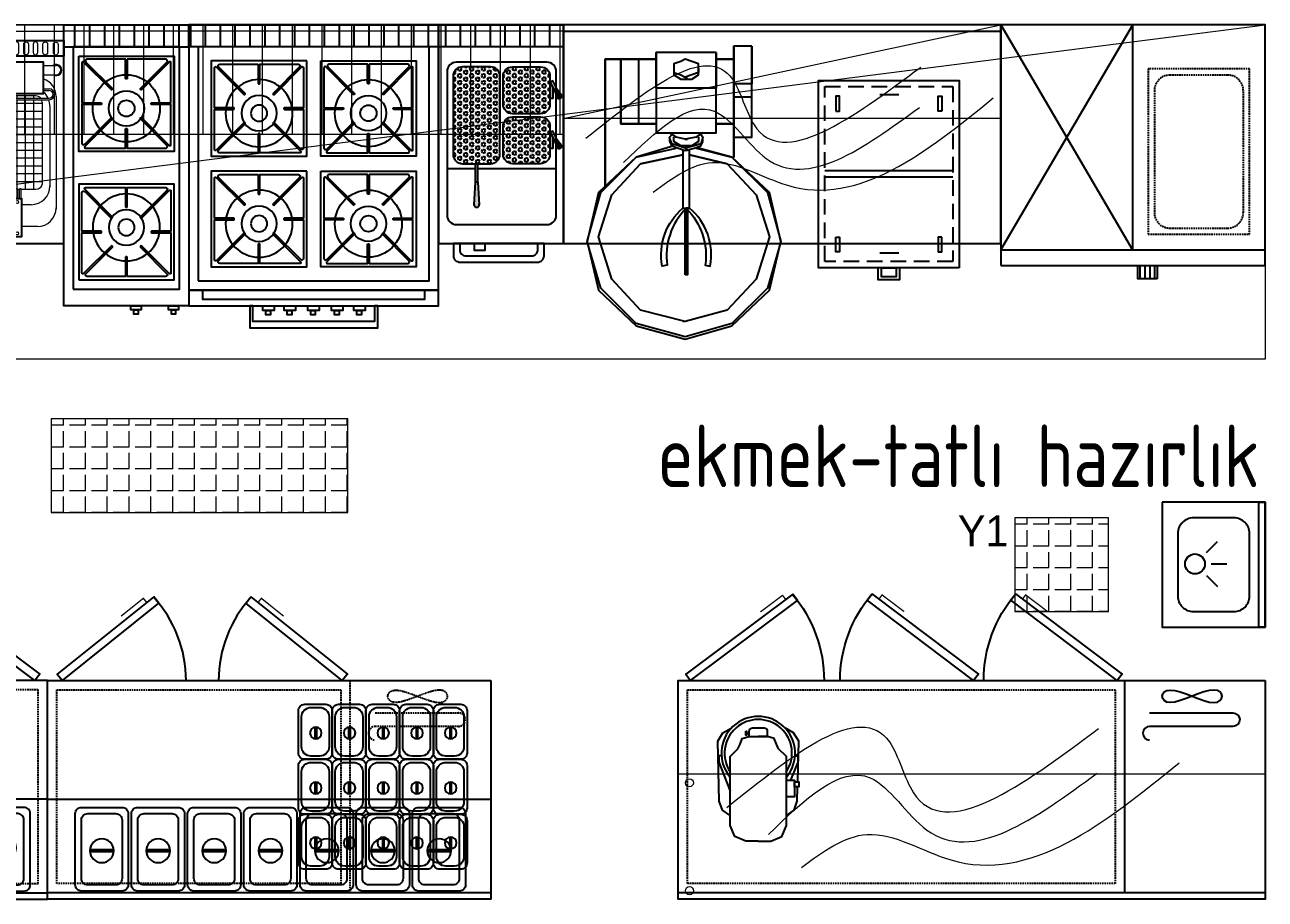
# Model space of a CAD drawing. Header units: millimetres. Extents: x 0 to 45949, y -31098 to 10954.
# Drawn here: x 36760.5 to 37157.7, y -8300 to -8020 of the extents above; entities that cross this region are included whole.
import ezdxf

# ---------------------------------------------------------------- set-up
doc = ezdxf.new("R2010")
doc.units = ezdxf.units.MM
doc.linetypes.add('DASHED', pattern=[0.75, 0.5, -0.25])
for name, color, linetype in [('002 Çizgi', 9, 'Continuous'), ('S2000-002 Çizgi', 7, 'Continuous'), ('S2000-003 Kapı', 3, 'Continuous')]:
    doc.layers.add(name, color=color, linetype=linetype)
doc.layers.add('iç ölçü', color=7, linetype='Continuous', lineweight=15)
doc.layers.add('mahal-yazi', color=14, linetype='Continuous', lineweight=9)
doc.styles.add('arial', font='isocpeur.ttf')
doc.styles.add('TAKSİM', font='GOTHIC.TTF', dxfattribs={"height": 20})

# ---------------------------------------------------------------- blocks, each defined once
blk = doc.blocks.new('A$C6CB922EE')
at = {"layer": 'S2000-002 Çizgi'}
for points in [[(15.6, 10.8), (2, 10.8, 0.414214), (0, 8.8), (0, 2, 0.414214), (2, 0), (15.6, 0, 0.414214), (17.6, 2), (17.6, 8.8, 0.414214)], [(13.6, 9.8), (4, 9.8, 0.414214), (1, 6.8), (1, 4, 0.414214), (4, 1), (13.6, 1, 0.414214), (16.6, 4), (16.6, 6.8, 0.414214)]]:
    blk.add_lwpolyline(points, format="xyb", close=True, dxfattribs=at)
blk.add_lwpolyline([(10.26, 5.74), (6.58, 5.74), (6.58, 5.38), (10.26, 5.38)], close=True, dxfattribs=at)
blk.add_circle((8.42, 5.55), 1.87, dxfattribs=at)
blk = doc.blocks.new('A$C6B106424')
at = {"layer": 'S2000-002 Çizgi'}
h = blk.add_hatch(dxfattribs=at)
h.set_pattern_fill('LINE', color=256, scale=0.5, angle=90, style=0)
h.set_pattern_definition([(90, (-1215.703, -3768.8105), (-1.5875, 1e-16), [])])
h.paths.add_polyline_path([(50.06, 4.26), (43.91, 4.26), (43.91, 0), (50.06, 0)])
for p, q in [((0, 9.26), (42.35, 81.36)), ((0, 81.36), (42.2, 9.26)), ((42.2, 81.36), (42.2, 9.26)), ((0, 9.26), (84.7, 9.26))]:
    blk.add_line(p, q, dxfattribs=at)
for points in [[(0, 4.26), (84.7, 4.26), (84.7, 81.36), (0, 81.36)], [(50.06, 0), (43.91, 0), (43.91, 4.26), (50.06, 4.26)]]:
    blk.add_lwpolyline(points, close=True, dxfattribs=at)
at = {"layer": 'S2000-002 Çizgi', "linetype": 'DASHED'}
blk.add_lwpolyline([(47.2, 67.26), (47.2, 14.26), (79.7, 14.26), (79.7, 67.26)], close=True, dxfattribs=at)
blk.add_lwpolyline([(49.2, 60.26), (49.2, 21.26, 0.414214), (54.2, 16.26), (72.7, 16.26, 0.414214), (77.7, 21.26), (77.7, 60.26, 0.414214), (72.7, 65.26), (54.2, 65.26, 0.414214)], format="xyb", close=True, dxfattribs=at)
blk = doc.blocks.new('A$C0E9B5C18')
at = {"layer": 'S2000-002 Çizgi'}
for points in [[(0, 3.91), (45, 3.91), (45, 63.91), (0, 63.91)], [(5.51, 54.08), (6.74, 54.08), (6.74, 58.83), (5.51, 58.83)], [(39.49, 54.08), (38.26, 54.08), (38.26, 58.83), (39.49, 58.83)], [(5.51, 13.74), (6.74, 13.74), (6.74, 8.99), (5.51, 8.99)], [(39.49, 13.74), (38.26, 13.74), (38.26, 8.99), (39.49, 8.99)], [(20.13, 3.91), (20.13, 1), (24.87, 1), (24.87, 3.91)]]:
    blk.add_lwpolyline(points, close=True, dxfattribs=at)
at = {"layer": 'S2000-002 Çizgi', "linetype": 'DASHED', "ltscale": 10}
blk.add_lwpolyline([(2, 5.91), (43, 5.91), (43, 61.91), (2, 61.91)], close=True, dxfattribs=at)
at = {"layer": 'S2000-002 Çizgi'}
for points in [[(19.25, 59.29), (25.38, 59.29)], [(2, 32.91), (43, 32.91)], [(19.25, 8.53), (25.38, 8.53)], [(19.13, 3.91), (19.13, 0), (25.87, 0), (25.87, 3.91)]]:
    blk.add_lwpolyline(points, dxfattribs=at)
at = {"layer": 'S2000-002 Çizgi', "ltscale": 15}
blk.add_lwpolyline([(2, 34.91), (43, 34.91)], dxfattribs=at)
blk = doc.blocks.new('A$C65ED232B')
at = {"layer": 'S2000-002 Çizgi', "linetype": 'ByBlock', "flags": 128}
for points in [[(77.32, 42.72), (72.88, 57.82), (58.67, 72.97), (39.13, 77.41), (19.59, 72.97), (5.33, 57.82), (0, 38.24), (5.33, 19.59), (19.59, 4.44), (39.13, 0), (20.47, 5.33), (6.22, 19.59), (0.89, 38.24), (6.22, 57.82), (20.47, 72.04), (39.13, 77.41), (58.67, 72.04), (72.88, 57.82), (76.44, 41.83)], [(7.11, 38.24), (11.55, 56.05), (24.03, 67.6), (40.9, 72.97), (57.78, 67.6), (70.22, 56.05)], [(86.25, 57.82), (86.25, 56.94)], [(112.01, 56.94), (104.02, 56.94), (94.24, 56.94), (86.25, 56.94)], [(112.01, 56.94), (104.02, 56.94), (94.24, 56.94), (86.25, 56.94)], [(112.01, 57.82), (112.01, 56.94)], [(82.65, 25.8), (83.54, 25.8), (87.14, 25.8), (91.58, 25.8), (96.02, 25.8), (100.46, 25.8), (100.46, 49.83), (114.68, 49.83), (100.46, 49.83), (96.02, 49.83), (91.58, 49.83), (87.14, 49.83), (83.54, 49.83), (82.65, 49.83)], [(100.46, 49.83), (96.02, 49.83), (91.58, 49.83), (87.14, 49.83), (83.54, 49.83), (82.65, 49.83), (82.65, 25.8), (83.54, 25.8), (87.14, 25.8), (91.58, 25.8), (96.02, 25.8), (100.46, 25.8)], [(114.68, 25.8), (114.68, 49.83)], [(76.44, 38.24), (77.32, 40.9), (78.21, 43.61), (80.88, 44.5), (79.1, 44.5), (77.32, 43.61), (76.44, 40.9), (75.55, 38.24)], [(77.32, 38.24), (77.32, 40.02), (79.1, 42.72), (80.88, 42.72)], [(82.65, 31.13), (80.88, 33.8), (79.99, 38.24), (80.88, 41.83), (82.65, 44.5)], [(81.77, 43.61), (80.88, 44.5)], [(108.46, 32.91), (110.23, 32.91), (111.12, 35.57), (112.01, 38.24), (111.12, 40.02), (110.23, 42.72), (108.46, 42.72), (106.68, 42.72), (105.79, 42.72), (104.02, 40.02), (104.02, 38.24), (104.02, 35.57), (105.79, 32.91), (106.68, 32.91)], [(108.46, 42.72), (106.68, 42.72), (105.79, 40.02), (104.9, 38.24)], [(70.22, 21.36), (57.78, 9.81), (40.9, 4.44), (24.03, 9.81), (11.55, 21.36), (7.11, 38.24), (7.11, 39.13)], [(25.8, 37.35), (32.91, 37.35), (42.68, 37.35), (52.45, 37.35), (42.68, 37.35), (32.91, 37.35), (25.8, 37.35), (25.8, 38.24)], [(75.55, 39.13), (53.34, 39.13), (52.45, 39.13), (52.45, 38.24), (52.45, 37.35), (52.45, 36.46), (53.34, 36.46), (75.55, 36.46)], [(75.55, 37.35), (75.55, 38.24), (76.44, 34.69), (77.32, 32.02), (79.1, 31.13), (80.88, 31.13), (78.21, 32.02), (77.32, 34.69), (76.44, 38.24), (76.44, 37.35)], [(80.88, 32.91), (79.1, 32.91), (77.32, 35.57), (77.32, 38.24), (77.32, 37.35)], [(79.99, 38.24), (79.99, 37.35)], [(106.68, 32.91), (105.79, 35.57), (104.9, 38.24), (104.9, 37.35)], [(76.44, 33.8), (72.88, 19.59), (58.67, 5.33), (39.13, 0), (58.67, 4.44), (72.88, 19.59), (76.44, 32.91)], [(80.88, 31.13), (81.77, 32.02)], [(80.88, 18.7), (81.77, 18.7), (85.36, 18.7), (90.69, 18.7), (96.91, 18.7), (102.24, 18.7), (108.46, 18.7), (113.79, 18.7), (116.45, 18.7), (117.34, 18.7), (116.45, 18.7), (113.79, 18.7), (108.46, 18.7), (102.24, 18.7)], [(96.91, 11.59), (96.91, 18.7), (90.69, 18.7), (85.36, 18.7), (81.77, 18.7), (80.88, 18.7), (80.88, 11.59), (81.77, 11.59), (85.36, 11.59), (90.69, 11.59), (96.91, 11.59), (102.24, 11.59), (108.46, 11.59), (113.79, 11.59), (116.45, 11.59)], [(116.45, 11.59), (113.79, 11.59), (108.46, 11.59), (102.24, 11.59), (102.24, 18.7), (96.91, 18.7)], [(117.34, 11.59), (117.34, 18.7)], [(80.88, 11.59), (81.77, 11.59), (85.36, 11.59), (90.69, 11.59), (96.91, 11.59), (102.24, 11.59)]]:
    blk.add_lwpolyline(points, dxfattribs=at)
for points in [[(61.34, 70.26), (112.01, 70.26)], [(112.01, 70.26), (112.01, 64.04)], [(86.25, 56.94), (86.25, 64.04), (112.01, 64.04), (112.01, 56.94), (112.01, 64.04), (86.25, 64.04)], [(73.77, 39.13), (70.22, 56.05)], [(86.25, 56.94), (86.25, 57.82)], [(86.25, 49.83), (86.25, 56.94)], [(112.01, 56.94), (112.01, 57.82)], [(112.01, 56.94), (112.01, 49.83)], [(25.8, 38.24), (32.91, 38.24), (42.68, 38.24), (52.45, 38.24), (42.68, 38.24), (32.91, 38.24)], [(70.22, 21.36), (73.77, 36.46)], [(108.46, 32.91), (106.68, 32.91)], [(86.25, 18.7), (86.25, 25.8)], [(114.68, 25.8), (100.46, 25.8)], [(112.01, 25.8), (112.01, 18.7)], [(80.88, 18.7), (72.88, 18.7)], [(117.34, 11.59), (116.45, 11.59)]]:
    blk.add_lwpolyline(points, close=True, dxfattribs=at)
for points in [[(52.45, 39.13), (52.45, 37.8, 0.235134), (29.6, 45.43), (29.26, 47.4, -0.269873)], [(52.45, 36.47), (52.45, 37.8, -0.235134), (29.6, 30.17), (29.26, 28.2, 0.269873)]]:
    blk.add_lwpolyline(points, format="xyb", close=True, dxfattribs=at)
blk = doc.blocks.new('A$C71D9588E')
at = {"layer": 'S2000-002 Çizgi', "linetype": 'Continuous', "lineweight": 0}
for p, q in [((6.5, 57), (2.5, 57)), ((23.5, 57), (27.5, 57)), ((36.5, 57), (32.5, 57)), ((53.5, 57), (57.5, 57)), ((6.5, 54), (2.5, 54)), ((23.5, 54), (27.5, 54)), ((36.5, 54), (32.5, 54)), ((53.5, 54), (57.5, 54)), ((4.75, 49.5), (6.5, 49.5)), ((4.75, 49), (6.5, 49)), ((23.5, 49.5), (25.25, 49.5)), ((23.5, 49), (25.25, 49)), ((34.75, 49.5), (36.5, 49.5)), ((34.75, 49), (36.5, 49)), ((53.5, 49.5), (55.25, 49.5)), ((53.5, 49), (55.25, 49)), ((2.5, 47), (2.5, 11)), ((4.5, 44), (4.5, 18)), ((4.75, 46.5), (25.25, 46.5)), ((4.75, 46), (25.25, 46)), ((7, 45.25), (7, 18.85)), ((23, 44.75), (7, 44.75)), ((21, 47.25), (9, 47.25)), ((9.5, 47.25), (9.5, 46.5)), ((9.5, 46), (9.5, 17.25)), ((12.2, 47.25), (12.2, 46.5)), ((12.2, 46), (12.2, 17.25)), ((14.9, 47.25), (14.9, 46.5)), ((14.9, 46), (14.9, 17.25)), ((17.6, 47.25), (17.6, 46.5)), ((17.6, 46), (17.6, 17.25)), ((20.3, 47.25), (20.3, 46.5)), ((20.3, 46), (20.3, 17.25)), ((23, 45.25), (23, 18.85)), ((25.5, 44), (25.5, 18)), ((27.5, 47), (27.5, 11)), ((32.5, 47), (32.5, 11)), ((34.5, 44), (34.5, 18)), ((34.75, 46.5), (55.25, 46.5)), ((34.75, 46), (55.25, 46)), ((37, 45.25), (37, 18.85)), ((53, 44.75), (37, 44.75)), ((51, 47.25), (39, 47.25)), ((39.5, 47.25), (39.5, 46.5)), ((39.5, 46), (39.5, 17.25)), ((42.2, 47.25), (42.2, 46.5)), ((42.2, 46), (42.2, 17.25)), ((44.9, 47.25), (44.9, 46.5)), ((44.9, 46), (44.9, 17.25)), ((47.6, 47.25), (47.6, 46.5)), ((47.6, 46), (47.6, 17.25)), ((50.3, 47.25), (50.3, 46.5)), ((50.3, 46), (50.3, 17.25)), ((53, 45.25), (53, 18.85)), ((55.5, 44), (55.5, 18)), ((57.5, 47), (57.5, 11)), ((23, 42.25), (7, 42.25)), ((23, 39.75), (7, 39.75)), ((53, 42.25), (37, 42.25)), ((53, 39.75), (37, 39.75)), ((23, 37.25), (7, 37.25)), ((53, 37.25), (37, 37.25)), ((23, 34.75), (7, 34.75)), ((23, 32.25), (7, 32.25)), ((53, 34.75), (37, 34.75)), ((53, 32.25), (37, 32.25)), ((23, 29.75), (7, 29.75)), ((53, 29.75), (37, 29.75)), ((23, 27.25), (7, 27.25)), ((23, 24.75), (7, 24.75)), ((53, 27.25), (37, 27.25)), ((53, 24.75), (37, 24.75)), ((23, 22.25), (7, 22.25)), ((53, 22.25), (37, 22.25)), ((23, 19.75), (7, 19.75)), ((13.75, 17.25), (9, 17.25)), ((13.75, 14.25), (13.75, 17.25)), ((14.25, 14.25), (14.25, 17.25)), ((14.75, 17.25), (14.25, 17.25)), ((14.75, 14.25), (14.75, 17.25)), ((15.25, 14.25), (15.25, 17.25)), ((15.75, 17.25), (15.25, 17.25)), ((15.75, 14.25), (15.75, 17.25)), ((16.25, 14.25), (16.25, 17.25)), ((21, 17.25), (16.25, 17.25)), ((53, 19.75), (37, 19.75)), ((43.75, 17.25), (39, 17.25)), ((43.75, 14.25), (43.75, 17.25)), ((44.25, 14.25), (44.25, 17.25)), ((44.75, 17.25), (44.25, 17.25)), ((44.75, 14.25), (44.75, 17.25)), ((45.25, 14.25), (45.25, 17.25)), ((45.75, 17.25), (45.25, 17.25)), ((45.75, 14.25), (45.75, 17.25)), ((46.25, 14.25), (46.25, 17.25)), ((51, 17.25), (46.25, 17.25)), ((13.5, 12.4), (10.5, 12.4)), ((19.5, 12.4), (16.5, 12.4)), ((43.5, 12.4), (40.5, 12.4)), ((49.5, 12.4), (46.5, 12.4)), ((13.5, 5.4), (8.5, 5.4)), ((21.5, 5.4), (16.5, 5.4)), ((43.5, 5.4), (38.5, 5.4)), ((51.5, 5.4), (46.5, 5.4))]:
    blk.add_line(p, q, dxfattribs=at)
at = {"layer": 'S2000-002 Çizgi'}
for points in [[(0, 65), (60, 65), (60, 60), (0, 60)], [(0, 0), (60, 0), (60, 60), (0, 60)], [(6.5, 48), (23.5, 48), (23.5, 58), (6.5, 58)], [(36.5, 48), (53.5, 48), (53.5, 58), (36.5, 58)], [(16.5, 2.25), (13.5, 2.25), (13.5, 14.25), (16.5, 14.25)], [(43.5, 2.25), (46.5, 2.25), (46.5, 14.25), (43.5, 14.25)]]:
    blk.add_lwpolyline(points, close=True, dxfattribs=at)
at = {"layer": 'S2000-002 Çizgi', "linetype": 'Continuous', "lineweight": 0}
for points in [[(2.62, 63.78, 0.999894), (1.12, 63.78), (1.12, 61.18, 1), (2.62, 61.18), (2.62, 63.78)], [(5.62, 63.78), (5.62, 61.18, -1), (4.12, 61.18), (4.12, 63.78, -0.999894), (5.62, 63.78)], [(8.55, 63.78, 0.999894), (7.05, 63.78), (7.05, 61.18, 1), (8.55, 61.18), (8.55, 63.78)], [(11.55, 63.78), (11.55, 61.18, -1), (10.05, 61.18), (10.05, 63.78, -0.999894), (11.55, 63.78)], [(14.3, 63.78, 0.999894), (12.8, 63.78), (12.8, 61.18, 1), (14.3, 61.18), (14.3, 63.78)], [(17.3, 63.78), (17.3, 61.18, -1), (15.8, 61.18), (15.8, 63.78, -0.999894), (17.3, 63.78)], [(20.12, 63.78, 0.999894), (18.62, 63.78), (18.62, 61.18, 1), (20.12, 61.18), (20.12, 63.78)], [(23.12, 63.78), (23.12, 61.18, -1), (21.62, 61.18), (21.62, 63.78, -0.999894), (23.12, 63.78)], [(25.87, 63.78, 0.999894), (24.37, 63.78), (24.37, 61.18, 1), (25.87, 61.18), (25.87, 63.78)], [(28.87, 63.78), (28.87, 61.18, -1), (27.37, 61.18), (27.37, 63.78, -0.999894), (28.87, 63.78)], [(31.75, 63.78, 0.999894), (30.25, 63.78), (30.25, 61.18, 1), (31.75, 61.18), (31.75, 63.78)], [(34.35, 63.78), (34.35, 61.18, -1), (32.85, 61.18), (32.85, 63.78, -0.999894), (34.35, 63.78)], [(37.14, 63.78), (37.14, 61.18, -1), (35.64, 61.18), (35.64, 63.78, -0.999894), (37.14, 63.78)], [(40.13, 63.78, 0.999894), (38.63, 63.78), (38.63, 61.18, 1), (40.13, 61.18), (40.13, 63.78)], [(42.54, 63.78), (42.54, 61.18, -1), (41.04, 61.18), (41.04, 63.78, -0.999894), (42.54, 63.78)], [(45.54, 63.78, 0.999894), (44.04, 63.78), (44.04, 61.18, 1), (45.54, 61.18), (45.54, 63.78)], [(48.64, 63.78), (48.64, 61.18, -1), (47.14, 61.18), (47.14, 63.78, -0.999894), (48.64, 63.78)], [(51.64, 63.78, 0.999894), (50.14, 63.78), (50.14, 61.18, 1), (51.64, 61.18), (51.64, 63.78)], [(54.75, 63.78), (54.75, 61.18, -1), (53.25, 61.18), (53.25, 63.78, -0.999894), (54.75, 63.78)], [(58.13, 63.68), (58.13, 61.08, -1), (56.63, 61.08), (56.63, 63.68, -0.999894), (58.13, 63.68)]]:
    blk.add_lwpolyline(points, format="xyb", dxfattribs=at)
for centre in [(15, 13.25), (45, 13.25), (15, 3.25), (45, 3.25)]:
    blk.add_circle(centre, 0.5, dxfattribs=at)
at = {"layer": 'S2000-002 Çizgi', "linetype": 'Continuous', "lineweight": 0, "extrusion": (0, 0, -1)}
for centre, radius, start, end in [((-2.5, 55.5), 1.8, 236.4427, 123.5573), ((-2.5, 55.5), 1.5, 270.0011, 90), ((-32.5, 55.5), 1.8, 236.4427, 123.5573), ((-32.5, 55.5), 1.5, 270.0011, 90), ((-8.5, 47), 6, 0, 70.5288), ((-38.5, 47), 6, 0, 70.5288), ((-4.75, 47.75), 1.75, 270, 90), ((-4.75, 47.75), 1.25, 270, 90), ((-34.75, 47.75), 1.75, 270, 90), ((-34.75, 47.75), 1.25, 270, 90), ((-9, 19.25), 2, 270, 0), ((-21, 19.25), 2, 180, 270), ((-39, 19.25), 2, 270, 0), ((-51, 19.25), 2, 180, 270)]:
    blk.add_arc(centre, radius, start, end, dxfattribs=at)
at = {"layer": 'S2000-002 Çizgi', "linetype": 'Continuous', "lineweight": 0}
for centre, radius, start, end in [((27.5, 55.5), 1.8, 236.4427, 123.5573), ((27.5, 55.5), 1.5, 270.0011, 90), ((57.5, 55.5), 1.8, 236.4427, 123.5573), ((57.5, 55.5), 1.5, 270.0011, 90), ((21.5, 47), 6, 0, 70.5288), ((51.5, 47), 6, 0, 70.5288), ((10.5, 44), 6, 131.8103, 155.3757), ((19.5, 44), 6, 24.6243, 48.1897), ((25.25, 47.75), 1.75, 270, 90), ((25.25, 47.75), 1.25, 270, 90), ((40.5, 44), 6, 131.8103, 155.3757), ((49.5, 44), 6, 24.6243, 48.1897), ((55.25, 47.75), 1.75, 270, 90), ((55.25, 47.75), 1.25, 270, 90), ((10.5, 44), 6, 160.5288, 180), ((9, 45.25), 2, 157.9757, 180), ((9, 45.25), 2, 90, 141.3178), ((21, 45.25), 2, 38.6822, 90), ((21, 45.25), 2, 0, 22.0243), ((19.5, 44), 6, 0, 19.4712), ((40.5, 44), 6, 160.5288, 180), ((39, 45.25), 2, 157.9757, 180), ((39, 45.25), 2, 90, 141.3178), ((51, 45.25), 2, 38.6822, 90), ((51, 45.25), 2, 0, 22.0243), ((49.5, 44), 6, 0, 19.4712), ((10.5, 18.4), 6, 180, 270), ((14, 17.25), 0.25, 0, 180), ((15, 17.25), 0.25, 0, 180), ((16, 17.25), 0.25, 0, 180), ((19.5, 18.4), 6, 270, 0), ((40.5, 18.4), 6, 180, 270), ((44, 17.25), 0.25, 0, 180), ((45, 17.25), 0.25, 0, 180), ((46, 17.25), 0.25, 0, 180), ((49.5, 18.4), 6, 270, 0), ((8.5, 11.4), 6, 180, 270), ((21.5, 11.4), 6, 270, 0), ((38.5, 11.4), 6, 180, 270), ((51.5, 11.4), 6, 270, 0)]:
    blk.add_arc(centre, radius, start, end, dxfattribs=at)
blk = doc.blocks.new('A$C5F4B2CA7')
at = {"layer": 'S2000-002 Çizgi'}
h = blk.add_hatch(dxfattribs=at)
h.set_pattern_fill('ANSI31', color=256, scale=1.5, angle=45, style=0)
h.set_pattern_definition([(90, (-3652.638, -4988.124), (-4.7625, 9e-16), [])])
h.paths.add_polyline_path([(40, 69), (40, 76), (0, 76), (0, 69)])
h = blk.add_hatch(dxfattribs=at)
h.set_pattern_fill('HEX', color=256, scale=0.2, style=0)
h.set_pattern_definition([(0, (-3709.3885, -4964.9235), (0, 1.099852), [0.635, -1.27]), (120, (-3709.3885, -4964.9235), (-0.95249977, -0.549926), [0.635, -1.27]), (60, (-3708.7535, -4964.9235), (-0.95249977, 0.549926), [0.635, -1.27])])
h.paths.add_polyline_path([(7.64, 62.53, 0.414214), (4.64, 59.53), (4.64, 34.53, 0.414214), (7.64, 31.53), (16.64, 31.53, 0.414214), (19.64, 34.53), (19.64, 59.53, 0.414214), (16.64, 62.53)])
h = blk.add_hatch(dxfattribs=at)
h.set_pattern_fill('HEX', color=256, scale=0.2, style=0)
h.set_pattern_definition([(180, (3749.6625, -4964.9235), (0, 1.099852), [0.635, -1.27]), (60, (3749.6625, -4964.9235), (0.95249977, -0.549926), [0.635, -1.27]), (120, (3749.0275, -4964.9235), (0.95249977, 0.549926), [0.635, -1.27])])
h.paths.add_polyline_path([(23.64, 62.53, 0.414214), (20.64, 59.53), (20.64, 50.53, 0.414214), (23.64, 47.53), (32.64, 47.53, 0.414214), (35.64, 50.53), (35.64, 59.53, 0.414214), (32.64, 62.53)])
for points in [[(37.81, 52.86, 1), (39.28, 53.64), (37.9, 55.46), (37.07, 55.03)], [(37.81, 36.83, 1), (39.28, 37.61), (37.9, 39.43), (37.07, 38.99)], [(11.3, 18.39, 1), (12.97, 18.39), (12.6, 25.65), (11.67, 25.65)]]:
    blk.add_hatch(color=256, dxfattribs=at).paths.add_polyline_path(points)
h = blk.add_hatch(dxfattribs=at)
h.set_pattern_fill('HEX', color=256, scale=0.2, style=0)
h.set_pattern_definition([(180, (3749.6625, -4980.9235), (0, 1.099852), [0.635, -1.27]), (60, (3749.6625, -4980.9235), (0.95249977, -0.549926), [0.635, -1.27]), (120, (3749.0275, -4980.9235), (0.95249977, 0.549926), [0.635, -1.27])])
h.paths.add_polyline_path([(23.64, 46.53, 0.414214), (20.64, 43.53), (20.64, 34.53, 0.414214), (23.64, 31.53), (32.64, 31.53, 0.414214), (35.64, 34.53), (35.64, 43.53, 0.414214), (32.64, 46.53)])
for p, q in [((37.9, 55.46), (37.07, 55.03)), ((37.07, 55.03), (37.81, 52.86)), ((37.9, 55.46), (39.28, 53.64)), ((37.9, 39.43), (37.07, 38.99)), ((37.07, 38.99), (37.81, 36.83)), ((37.9, 39.43), (39.28, 37.61)), ((2.68, 30.03), (11.67, 30.03)), ((12.6, 30.03), (37.68, 30.03)), ((11.67, 25.65), (11.3, 18.39)), ((12.6, 25.65), (11.67, 25.65)), ((12.6, 25.65), (12.97, 18.39))]:
    blk.add_line(p, q, dxfattribs=at)
for points in [[(0, 6), (40, 6), (40, 76), (0, 76)], [(0, 76), (40, 76), (40, 69), (0, 69)], [(11.5, 6), (14.78, 6), (14.78, 3.69), (11.5, 3.69)]]:
    blk.add_lwpolyline(points, close=True, dxfattribs=at)
for points in [[(37.68, 14.03), (37.68, 61.03, 0.414214), (34.68, 64.03), (5.68, 64.03, 0.414214), (2.68, 61.03), (2.68, 23.68)], [(2.68, 23.68), (2.68, 15.03, 0.414214), (5.68, 12.03), (34.68, 12.03, 0.414214), (37.68, 15.03), (37.68, 23.6)]]:
    blk.add_lwpolyline(points, format="xyb", dxfattribs=at)
for points in [[(7.64, 31.53), (16.64, 31.53, 0.414214), (19.64, 34.53), (19.64, 59.53, 0.414214), (16.64, 62.53), (7.64, 62.53, 0.414214), (4.64, 59.53), (4.64, 34.53, 0.414214)], [(32.64, 47.53), (23.64, 47.53, -0.414214), (20.64, 50.53), (20.64, 59.53, -0.414214), (23.64, 62.53), (32.64, 62.53, -0.414214), (35.64, 59.53), (35.64, 50.53, -0.414214)], [(32.64, 31.53), (23.64, 31.53, -0.414214), (20.64, 34.53), (20.64, 43.53, -0.414214), (23.64, 46.53), (32.64, 46.53, -0.414214), (35.64, 43.53), (35.64, 34.53, -0.414214)], [(6.75, 0), (31.75, 0, 0.414214), (33.75, 2), (33.75, 6), (4.75, 6), (4.75, 2, 0.414214)], [(8.75, 2), (29.75, 2, 0.414214), (31.75, 4), (31.75, 6), (6.75, 6), (6.75, 4, 0.414214)]]:
    blk.add_lwpolyline(points, format="xyb", close=True, dxfattribs=at)
for points in [[(37.9, 55.46), (36.55, 58.01), (35.72, 57.57), (37.07, 55.03)], [(35.72, 57.57), (35.72, 52.49), (36.66, 52.49), (36.66, 55.81)], [(35.72, 53.08), (35.72, 52.49)], [(37.9, 39.43), (36.55, 41.97), (35.72, 41.54), (37.07, 38.99)], [(35.72, 41.54), (35.72, 36.46), (36.66, 36.46), (36.66, 39.78)], [(35.72, 37.05), (35.72, 36.46)], [(12.6, 25.65), (12.6, 31.53), (11.67, 31.53), (11.67, 25.65)]]:
    blk.add_lwpolyline(points, dxfattribs=at)
for centre, start, end in [((38.54, 53.25), 189.3801, 46.506), ((38.54, 37.22), 189.3801, 46.506), ((12.14, 18.39), 161.437, 18.563)]:
    blk.add_arc(centre, 0.835, start, end, dxfattribs=at)
blk = doc.blocks.new('A$C604B7618')
at = {"layer": 'S2000-002 Çizgi'}
blk.add_lwpolyline([(0, 30.57), (30.57, 30.57), (30.57, 0), (0, 0), (0, 30.57)], dxfattribs=at)
blk.add_lwpolyline([(15.55, 29.52), (15.55, 23.44, -0.414214), (15.34, 23.23), (15.23, 23.23, -0.414214), (15.02, 23.44), (15.02, 29.52), (2.68, 29.52, 0.668179), (2.31, 28.63), (10.81, 20.13, -0.810443), (10.38, 19.82), (1.59, 28.61, 0.668179), (1.05, 28.39), (1.05, 15.55), (7.13, 15.55, -0.414214), (7.34, 15.34), (7.34, 15.23, -0.414214), (7.13, 15.02), (1.05, 15.02), (1.05, 2.68, 0.668179), (1.94, 2.31), (10.43, 10.81, -0.810443), (10.75, 10.38), (1.96, 1.59, 0.668179), (2.18, 1.05), (15.02, 1.05), (15.02, 7.13, -0.414214), (15.23, 7.34), (15.34, 7.34, -0.414214), (15.55, 7.13), (15.55, 1.05), (27.88, 1.05, 0.668179), (28.26, 1.94), (19.76, 10.43, -0.810443), (20.19, 10.75), (28.98, 1.96, 0.668179), (29.52, 2.18), (29.52, 15.02), (23.44, 15.02, -0.414214), (23.23, 15.23), (23.23, 15.34, -0.414214), (23.44, 15.55), (29.52, 15.55), (29.52, 28.39, 0.668179), (28.98, 28.61), (20.19, 19.82, -0.810443), (19.76, 20.13), (28.26, 28.63, 0.668179), (27.88, 29.52)], format="xyb", close=True, dxfattribs=at)
for radius in [10.75, 5.66, 2.6]:
    blk.add_circle((15.28, 13.8), radius, dxfattribs=at)
blk = doc.blocks.new('A$C50D03FC4')
at = {"layer": 'S2000-002 Çizgi'}
h = blk.add_hatch(dxfattribs=at)
h.set_pattern_fill('ANSI31', color=256, scale=1.5, angle=45, style=0)
h.set_pattern_definition([(90, (-2094.9845, -5393.4434), (-4.7625, 9e-16), [])])
h.paths.add_polyline_path([(40, 85.62), (40, 92.62), (0, 92.62), (0, 85.62)])
for points in [[(0, 92.62), (40, 92.62), (40, 2.62), (0, 2.62)], [(0, 85.62), (40, 85.62), (40, 2.62), (0, 2.62)], [(3, 7.98), (37, 7.98), (37, 85.62), (3, 85.62)], [(21.44, 2.62), (24.72, 2.62), (24.72, 1.31), (21.44, 1.31)], [(22.42, 1.31), (23.74, 1.31), (23.74, 0), (22.42, 0)], [(33.44, 2.62), (36.72, 2.62), (36.72, 1.31), (33.44, 1.31)], [(34.42, 1.31), (35.74, 1.31), (35.74, 0), (34.42, 0)]]:
    blk.add_lwpolyline(points, close=True, dxfattribs=at)
blk.add_blockref('A$C604B7618', (4.72, 52.06), dxfattribs=at)
at = {"layer": 'S2000-002 Çizgi', "xscale": -1, "rotation": 180}
blk.add_blockref('A$C604B7618', (4.72, 41.55), dxfattribs=at)
blk = doc.blocks.new('A$C30C77C58')
at = {"layer": 'S2000-002 Çizgi'}
h = blk.add_hatch(dxfattribs=at)
h.set_pattern_fill('ANSI31', color=256, scale=1.5, angle=45, style=0)
h.set_pattern_definition([(90, (-2348.432, -5726.0087), (-4.7625, 9e-16), [])])
h.paths.add_polyline_path([(0, 97), (0, 90), (80, 90), (80, 97)])
for points in [[(0, 12), (80, 12), (80, 97), (0, 97)], [(80, 90), (0, 90), (0, 97), (80, 97)], [(3, 15), (77, 15), (77, 90), (3, 90)], [(0, 7), (80, 7), (80, 12), (0, 12)], [(4.49, 12), (75.51, 12), (75.51, 9), (4.49, 9)], [(23.7, 7), (27.34, 7), (27.34, 5.54), (23.7, 5.54)], [(24.67, 5.54), (26.12, 5.54), (26.12, 4.08), (24.67, 4.08)], [(30.55, 7), (34.19, 7), (34.19, 5.54), (30.55, 5.54)], [(31.52, 5.54), (32.97, 5.54), (32.97, 4.08), (31.52, 4.08)], [(38.06, 7), (41.7, 7), (41.7, 5.54), (38.06, 5.54)], [(39.02, 5.54), (40.48, 5.54), (40.48, 4.08), (39.02, 4.08)], [(45.7, 7), (49.34, 7), (49.34, 5.54), (45.7, 5.54)], [(46.66, 5.54), (48.12, 5.54), (48.12, 4.08), (46.66, 4.08)], [(52.88, 7), (56.52, 7), (56.52, 5.54), (52.88, 5.54)], [(53.84, 5.54), (55.3, 5.54), (55.3, 4.08), (53.84, 4.08)]]:
    blk.add_lwpolyline(points, close=True, dxfattribs=at)
blk.add_lwpolyline([(19.49, 7), (19.49, 0), (60.51, 0), (60.51, 7), (59.51, 7), (59.51, 2), (20.49, 2), (20.49, 7), (19.49, 7)], dxfattribs=at)
at = {"layer": 'S2000-002 Çizgi', "xscale": -1}
for p in [(37.77, 54.9), (37.77, 19.51)]:
    blk.add_blockref('A$C604B7618', p, dxfattribs=at)
at = {"layer": 'S2000-002 Çizgi'}
for p in [(42.23, 54.9), (42.23, 19.51)]:
    blk.add_blockref('A$C604B7618', p, dxfattribs=at)
blk = doc.blocks.new('A$C353D2250')
at = {"layer": 'S2000-002 Çizgi'}
for p, q in [((19.74, 15.7), (19.74, 20.7)), ((16.08, 14.18), (12.54, 17.71)), ((23.41, 14.18), (26.95, 17.71))]:
    blk.add_line(p, q, dxfattribs=at)
for points in [[(0, 33), (40, 33), (40, 31), (0, 31)], [(0, 0), (40, 0), (40, 33), (0, 33)]]:
    blk.add_lwpolyline(points, close=True, dxfattribs=at)
blk.add_lwpolyline([(10, 5), (30, 5, 0.414214), (35, 10), (35, 23, 0.414214), (30, 28), (10, 28, 0.414214), (5, 23), (5, 10, 0.414214)], format="xyb", close=True, dxfattribs=at)
blk.add_circle((19.74, 10.51), 3.19, dxfattribs=at)
blk = doc.blocks.new('A$C7A0D0A5D')
at = {"layer": 'S2000-002 Çizgi'}
blk.add_line((0, 94.83), (142, 94.83), dxfattribs=at)
for points in [[(0, 26.83), (0, 96.83), (142, 96.83), (142, 26.83)], [(76.8, 0), (45.9, 24.77), (47.56, 26.83), (78.45, 2.06)], [(107.95, 0), (138.85, 24.77), (137.2, 26.83), (106.3, 2.06)]]:
    blk.add_lwpolyline(points, close=True, dxfattribs=at)
at = {"layer": 'S2000-002 Çizgi', "linetype": 'DASHED'}
blk.add_lwpolyline([(45, 94.83), (45, 26.83)], dxfattribs=at)
blk.add_lwpolyline([(48, 91.83), (139, 91.83), (139, 29.83), (48, 29.83)], close=True, dxfattribs=at)
for points in [[(10.33, 41.51), (37, 41.51, 1), (37, 45.86)], [(37, 37.17), (10.33, 37.17, -1), (10.33, 41.51)]]:
    blk.add_lwpolyline(points, format="xyb", dxfattribs=at)
at = {"layer": 'S2000-002 Çizgi', "linetype": 'DASHED', "ltscale": 0.1}
blk.add_lwpolyline([(16.44, 29.86), (17.9, 30.03), (19.6, 30.48), (21.46, 31.12), (23.41, 31.86), (25.36, 32.59), (27.22, 33.23), (28.93, 33.69), (30.38, 33.86), (31.53, 33.69), (32.34, 33.23), (32.83, 32.59), (33, 31.86), (32.83, 31.12), (32.34, 30.48), (31.53, 30.03), (30.38, 29.86), (28.93, 30.03), (27.22, 30.48), (25.36, 31.12), (23.41, 31.86), (21.46, 32.59), (19.6, 33.23), (17.9, 33.69), (16.44, 33.86), (15.3, 33.69), (14.48, 33.23), (13.99, 32.59), (13.83, 31.86), (13.99, 31.12), (14.48, 30.48), (15.3, 30.03)], close=True, dxfattribs=at)
at = {"layer": 'S2000-002 Çizgi', "const_width": 0.44}
for points in [[(74.54, 1.81), (73.48, 0.48), (67.81, 5.03), (66.36, 6.19)], [(110.21, 1.81), (111.28, 0.48), (116.95, 5.03), (118.4, 6.19)]]:
    blk.add_lwpolyline(points, dxfattribs=at)
at = {"layer": 'S2000-002 Çizgi'}
for centre, start, end in [((47.56, 26.83), 317.4568, 0), ((137.2, 26.83), 180, 222.5432)]:
    blk.add_arc(centre, 39.6, start, end, dxfattribs=at)
blk = doc.blocks.new('A$C357E3BED')
for p, q in [((142, 32), (0, 32)), ((0, 32), (0, 0)), ((142, 0), (142, 32)), ((0, 0), (142, 0))]:
    blk.add_line(p, q)
for points in [[(23.91, 29.4), (10.91, 29.4, 0.414214), (8.91, 27.4), (8.91, 4.6, 0.414214), (10.91, 2.6), (23.91, 2.6, 0.414214), (25.91, 4.6), (25.91, 27.4, 0.414214)], [(41.91, 29.4), (28.91, 29.4, 0.414214), (26.91, 27.4), (26.91, 4.6, 0.414214), (28.91, 2.6), (41.91, 2.6, 0.414214), (43.91, 4.6), (43.91, 27.4, 0.414214)], [(59.91, 29.4), (46.91, 29.4, 0.414214), (44.91, 27.4), (44.91, 4.6, 0.414214), (46.91, 2.6), (59.91, 2.6, 0.414214), (61.91, 4.6), (61.91, 27.4, 0.414214)], [(77.91, 29.4), (64.91, 29.4, 0.414214), (62.91, 27.4), (62.91, 4.6, 0.414214), (64.91, 2.6), (77.91, 2.6, 0.414214), (79.91, 4.6), (79.91, 27.4, 0.414214)], [(95.91, 29.4), (82.91, 29.4, 0.414214), (80.91, 27.4), (80.91, 4.6, 0.414214), (82.91, 2.6), (95.91, 2.6, 0.414214), (97.91, 4.6), (97.91, 27.4, 0.414214)], [(113.91, 29.4), (100.91, 29.4, 0.414214), (98.91, 27.4), (98.91, 4.6, 0.414214), (100.91, 2.6), (113.91, 2.6, 0.414214), (115.91, 4.6), (115.91, 27.4, 0.414214)], [(131.91, 29.4), (118.91, 29.4, 0.414214), (116.91, 27.4), (116.91, 4.6, 0.414214), (118.91, 2.6), (131.91, 2.6, 0.414214), (133.91, 4.6), (133.91, 27.4, 0.414214)], [(21.91, 27.4), (12.91, 27.4, 0.414214), (10.91, 25.4), (10.91, 6.6, 0.414214), (12.91, 4.6), (21.91, 4.6, 0.414214), (23.91, 6.6), (23.91, 25.4, 0.414214)], [(39.91, 27.4), (30.91, 27.4, 0.414214), (28.91, 25.4), (28.91, 6.6, 0.414214), (30.91, 4.6), (39.91, 4.6, 0.414214), (41.91, 6.6), (41.91, 25.4, 0.414214)], [(57.91, 27.4), (48.91, 27.4, 0.414214), (46.91, 25.4), (46.91, 6.6, 0.414214), (48.91, 4.6), (57.91, 4.6, 0.414214), (59.91, 6.6), (59.91, 25.4, 0.414214)], [(75.91, 27.4), (66.91, 27.4, 0.414214), (64.91, 25.4), (64.91, 6.6, 0.414214), (66.91, 4.6), (75.91, 4.6, 0.414214), (77.91, 6.6), (77.91, 25.4, 0.414214)], [(93.91, 27.4), (84.91, 27.4, 0.414214), (82.91, 25.4), (82.91, 6.6, 0.414214), (84.91, 4.6), (93.91, 4.6, 0.414214), (95.91, 6.6), (95.91, 25.4, 0.414214)], [(111.91, 27.4), (102.91, 27.4, 0.414214), (100.91, 25.4), (100.91, 6.6, 0.414214), (102.91, 4.6), (111.91, 4.6, 0.414214), (113.91, 6.6), (113.91, 25.4, 0.414214)], [(129.91, 27.4), (120.91, 27.4, 0.414214), (118.91, 25.4), (118.91, 6.6, 0.414214), (120.91, 4.6), (129.91, 4.6, 0.414214), (131.91, 6.6), (131.91, 25.4, 0.414214)]]:
    blk.add_lwpolyline(points, format="xyb", close=True)
for points in [[(21.19, 16.87), (13.7, 16.87), (13.7, 16.12), (21.19, 16.12)], [(39.19, 16.87), (31.7, 16.87), (31.7, 16.12), (39.19, 16.12)], [(57.19, 16.87), (49.7, 16.87), (49.7, 16.12), (57.19, 16.12)], [(75.19, 16.87), (67.7, 16.87), (67.7, 16.12), (75.19, 16.12)], [(93.19, 16.87), (85.7, 16.87), (85.7, 16.12), (93.19, 16.12)], [(111.19, 16.87), (103.7, 16.87), (103.7, 16.12), (111.19, 16.12)], [(129.19, 16.87), (121.7, 16.87), (121.7, 16.12), (129.19, 16.12)]]:
    blk.add_lwpolyline(points, close=True)
for centre in [(17.45, 16.47), (35.45, 16.47), (53.45, 16.47), (71.45, 16.47), (89.45, 16.47), (107.45, 16.47), (125.45, 16.47)]:
    blk.add_circle(centre, 3.82)
blk = doc.blocks.new('A$C016F02F0')
at = {"layer": 'S2000-002 Çizgi', "ltscale": 0.6}
for points in [[(13.02, 39.91), (9.02, 39.91), (5.48, 38.45), (4.02, 34.91), (4.02, 31.71), (1.56, 29.98), (0.53, 27.16), (0.42, 22.51)], [(13.02, 39.91), (17.02, 39.91), (20.55, 38.45), (22.02, 34.91), (22.02, 31.71), (24.47, 29.98), (25.5, 27.16), (25.96, 7.98), (24.36, 5.3), (21.7, 3.81)], [(4.02, 31.71), (4.02, 12.83), (6.52, 10.33), (7.17, 8.88), (7.9, 7.12), (10.02, 6.38), (13.02, 6.38)], [(22.02, 31.71), (22.02, 12.83), (19.52, 10.33), (18.86, 8.88), (18.13, 7.12), (16.01, 6.38), (13.02, 6.38)], [(24.79, 12.58), (25.64, 12.58), (25.64, 14.61), (22.02, 23.93)], [(0.38, 21), (0.07, 7.98), (1.68, 5.3), (4.33, 3.81)], [(1.24, 12.58), (0.39, 12.58), (0.39, 14.61), (2.66, 20.43)]]:
    blk.add_lwpolyline(points, dxfattribs=at)
for points in [[(4.02, 20.43), (1.42, 20.43), (1.42, 25.78), (4.02, 25.78)], [(1.42, 21), (0, 21), (0, 22.51), (1.42, 22.51)], [(16.82, 5.37), (16.01, 5.37), (16.01, 5.58), (16.82, 5.58)], [(17.04, 4.74), (16.82, 4.74), (16.82, 6), (17.04, 6)]]:
    blk.add_lwpolyline(points, close=True, dxfattribs=at)
blk.add_lwpolyline([(16.01, 6.38), (10.02, 6.38), (10.02, 4.78, 0.414214), (11.02, 3.78), (15.01, 3.78, 0.414214), (16.01, 4.78)], format="xyb", close=True, dxfattribs=at)
for radius, start, end in [(11.8, 139.7039, 40.2961), (10.8, 146.4427, 33.5573)]:
    blk.add_arc((13.02, 11.8), radius, start, end, dxfattribs=at)
blk = doc.blocks.new('A$C7CAC0F96')
at = {"layer": '002 Çizgi', "color": 7}
for p, q in [((188, 95.82), (0, 95.82)), ((59.51, 93.21), (59.51, 70.42)), ((74.51, 95.21), (61.51, 95.21)), ((72.51, 93.21), (63.51, 93.21)), ((76.51, 70.42), (76.51, 93.21)), ((61.51, 91.21), (61.51, 72.42)), ((74.51, 72.42), (74.51, 91.21)), ((61.51, 68.42), (74.51, 68.42)), ((63.51, 70.42), (72.51, 70.42))]:
    blk.add_line(p, q, dxfattribs=at)
for points in [[(188, 27.82), (188, 97.82), (0, 97.82), (0, 27.82)], [(0, 65.82), (188.01, 65.82), (188.01, 97.82), (0, 97.82)], [(10.22, 80.95), (17.72, 80.95), (17.72, 81.7), (10.22, 81.7)], [(28.22, 80.95), (35.72, 80.95), (35.72, 81.7), (28.22, 81.7)], [(46.22, 80.95), (53.72, 80.95), (53.72, 81.7), (46.22, 81.7)], [(64.22, 80.95), (71.72, 80.95), (71.72, 81.7), (64.22, 81.7)], [(82.22, 80.95), (89.72, 80.95), (89.72, 81.7), (82.22, 81.7)], [(100.22, 80.95), (107.72, 80.95), (107.72, 81.7), (100.22, 81.7)], [(118.22, 80.95), (125.72, 80.95), (125.72, 81.7), (118.22, 81.7)], [(136.22, 80.95), (143.72, 80.95), (143.72, 81.7), (136.22, 81.7)], [(154.22, 80.95), (161.72, 80.95), (161.72, 81.7), (154.22, 81.7)], [(172.22, 80.55), (179.72, 80.55), (179.72, 81.3), (172.22, 81.3)], [(171.56, 30.84), (170.1, 31.01), (168.4, 31.47), (166.54, 32.11), (164.59, 32.84), (162.64, 33.58), (160.78, 34.22), (159.07, 34.67), (157.62, 34.85), (156.47, 34.67), (155.66, 34.22), (155.17, 33.58), (155, 32.84), (155.17, 32.11), (155.66, 31.47), (156.47, 31.01), (157.62, 30.84), (159.07, 31.01), (160.78, 31.47), (162.64, 32.11), (164.59, 32.84), (166.54, 33.58), (168.4, 34.22), (170.1, 34.67), (171.56, 34.85), (172.7, 34.67), (173.52, 34.22), (174.01, 33.58), (174.17, 32.84), (174.01, 32.11), (173.52, 31.47), (172.7, 31.01)], [(36.69, 0.15), (2.46, 25.76), (4, 27.82), (38.23, 2.2)], [(62.06, 0), (96.17, 25.77), (94.62, 27.82), (60.51, 2.05)], [(108.04, 0), (142.15, 25.77), (140.6, 27.82), (106.49, 2.05)]]:
    blk.add_lwpolyline(points, close=True, dxfattribs=at)
blk.add_lwpolyline([(143, 95.82), (143, 27.82)], dxfattribs=at)
at = {"layer": '002 Çizgi', "color": 7, "linetype": 'DASHED'}
blk.add_lwpolyline([(140, 92.82), (3, 92.82), (3, 30.82), (140, 30.82)], close=True, dxfattribs=at)
at = {"layer": '002 Çizgi', "color": 7}
for points in [[(7.51, 68.42), (20.51, 68.42, 0.414214), (22.51, 70.42), (22.51, 93.21, 0.414214), (20.51, 95.21), (7.51, 95.21, 0.414214), (5.51, 93.21), (5.51, 70.42, 0.414214)], [(9.51, 70.42), (18.51, 70.42, 0.414214), (20.51, 72.42), (20.51, 91.21, 0.414214), (18.51, 93.21), (9.51, 93.21, 0.414214), (7.51, 91.21), (7.51, 72.42, 0.414214)], [(25.51, 68.42), (38.51, 68.42, 0.414214), (40.51, 70.42), (40.51, 93.21, 0.414214), (38.51, 95.21), (25.51, 95.21, 0.414214), (23.51, 93.21), (23.51, 70.42, 0.414214)], [(27.51, 70.42), (36.51, 70.42, 0.414214), (38.51, 72.42), (38.51, 91.21, 0.414214), (36.51, 93.21), (27.51, 93.21, 0.414214), (25.51, 91.21), (25.51, 72.42, 0.414214)], [(43.51, 68.42), (56.51, 68.42, 0.414214), (58.51, 70.42), (58.51, 93.21, 0.414214), (56.51, 95.21), (43.51, 95.21, 0.414214), (41.51, 93.21), (41.51, 70.42, 0.414214)], [(45.51, 70.42), (54.51, 70.42, 0.414214), (56.51, 72.42), (56.51, 91.21, 0.414214), (54.51, 93.21), (45.51, 93.21, 0.414214), (43.51, 91.21), (43.51, 72.42, 0.414214)], [(79.51, 68.42), (92.51, 68.42, 0.414214), (94.51, 70.42), (94.51, 93.21, 0.414214), (92.51, 95.21), (79.51, 95.21, 0.414214), (77.51, 93.21), (77.51, 70.42, 0.414214)], [(81.51, 70.42), (90.51, 70.42, 0.414214), (92.51, 72.42), (92.51, 91.21, 0.414214), (90.51, 93.21), (81.51, 93.21, 0.414214), (79.51, 91.21), (79.51, 72.42, 0.414214)], [(97.51, 68.42), (110.51, 68.42, 0.414214), (112.51, 70.42), (112.51, 93.21, 0.414214), (110.51, 95.21), (97.51, 95.21, 0.414214), (95.51, 93.21), (95.51, 70.42, 0.414214)], [(99.51, 70.42), (108.51, 70.42, 0.414214), (110.51, 72.42), (110.51, 91.21, 0.414214), (108.51, 93.21), (99.51, 93.21, 0.414214), (97.51, 91.21), (97.51, 72.42, 0.414214)], [(115.51, 68.42), (128.51, 68.42, 0.414214), (130.51, 70.42), (130.51, 93.21, 0.414214), (128.51, 95.21), (115.51, 95.21, 0.414214), (113.51, 93.21), (113.51, 70.42, 0.414214)], [(117.51, 70.42), (126.51, 70.42, 0.414214), (128.51, 72.42), (128.51, 91.21, 0.414214), (126.51, 93.21), (117.51, 93.21, 0.414214), (115.51, 91.21), (115.51, 72.42, 0.414214)], [(133.51, 68.42), (146.51, 68.42, 0.414214), (148.51, 70.42), (148.51, 93.21, 0.414214), (146.51, 95.21), (133.51, 95.21, 0.414214), (131.51, 93.21), (131.51, 70.42, 0.414214)], [(135.51, 70.42), (144.51, 70.42, 0.414214), (146.51, 72.42), (146.51, 91.21, 0.414214), (144.51, 93.21), (135.51, 93.21, 0.414214), (133.51, 91.21), (133.51, 72.42, 0.414214)], [(151.51, 68.42), (164.51, 68.42, 0.414214), (166.51, 70.42), (166.51, 93.21, 0.414214), (164.51, 95.21), (151.51, 95.21, 0.414214), (149.51, 93.21), (149.51, 70.42, 0.414214)], [(153.51, 70.42), (162.51, 70.42, 0.414214), (164.51, 72.42), (164.51, 91.21, 0.414214), (162.51, 93.21), (153.51, 93.21, 0.414214), (151.51, 91.21), (151.51, 72.42, 0.414214)], [(169.51, 68.02), (182.51, 68.02, 0.414214), (184.51, 70.02), (184.51, 92.82, 0.414214), (182.51, 94.82), (169.51, 94.82, 0.414214), (167.51, 92.82), (167.51, 70.02, 0.414214)], [(171.51, 70.02), (180.51, 70.02, 0.414214), (182.51, 72.02), (182.51, 90.82, 0.414214), (180.51, 92.82), (171.51, 92.82, 0.414214), (169.51, 90.82), (169.51, 72.02, 0.414214)]]:
    blk.add_lwpolyline(points, format="xyb", close=True, dxfattribs=at)
for points in [[(177.67, 42.5), (151, 42.5, -1), (151, 46.84)], [(151, 38.15), (177.67, 38.15, 1), (177.67, 42.5)]]:
    blk.add_lwpolyline(points, format="xyb", dxfattribs=at)
at = {"layer": '002 Çizgi', "color": 7, "const_width": 0.427}
for points in [[(34.44, 1.84), (33.45, 0.51), (27.79, 4.74), (26.35, 5.83)], [(64.3, 1.7), (65.3, 0.38), (70.93, 4.63), (72.38, 5.72)], [(110.28, 1.7), (111.28, 0.38), (116.91, 4.63), (118.36, 5.72)]]:
    blk.add_lwpolyline(points, dxfattribs=at)
at = {"layer": '002 Çizgi', "color": 7}
for centre in [(13.97, 81.35), (31.97, 81.35), (49.97, 81.35), (67.97, 81.35), (85.97, 81.35), (103.97, 81.35), (121.97, 81.35), (139.97, 81.35), (157.97, 81.35), (175.97, 80.95)]:
    blk.add_circle(centre, 3.82, dxfattribs=at)
for centre, radius, start, end in [((61.51, 93.21), 2, 90, 180), ((63.51, 91.21), 2, 90, 180), ((72.51, 91.21), 2, 360, 90), ((74.51, 93.21), 2, 0, 90), ((63.51, 72.42), 2, 180, 270), ((72.51, 72.42), 2, 270, 0), ((61.51, 70.42), 2, 180, 270), ((74.51, 70.42), 2, 270, 0), ((4, 27.82), 42.75, 319.755, 0), ((94.62, 27.82), 42.75, 180, 220.5092), ((140.6, 27.82), 42.75, 180, 220.5092)]:
    blk.add_arc(centre, radius, start, end, dxfattribs=at)
blk = doc.blocks.new('A$C7DE367CC')
at = {"layer": '002 Çizgi', "color": 7}
blk.add_line((0, 2), (188, 2), dxfattribs=at)
for points in [[(79.96, 97.82), (45.85, 72.05), (47.4, 70), (81.51, 95.77)], [(125.94, 97.82), (91.83, 72.05), (93.38, 70), (127.49, 95.77)], [(151.31, 97.67), (185.54, 72.05), (184, 70), (149.77, 95.61)], [(0, 70), (0, 0), (188, 0), (188, 70)], [(16.44, 66.97), (17.9, 66.8), (19.6, 66.35), (21.46, 65.71), (23.41, 64.97), (25.36, 64.24), (27.22, 63.6), (28.93, 63.14), (30.38, 62.97), (31.53, 63.14), (32.34, 63.6), (32.83, 64.24), (33, 64.97), (32.83, 65.71), (32.34, 66.35), (31.53, 66.8), (30.38, 66.97), (28.93, 66.8), (27.22, 66.35), (25.36, 65.71), (23.41, 64.97), (21.46, 64.24), (19.6, 63.6), (17.9, 63.14), (16.44, 62.97), (15.3, 63.14), (14.48, 63.6), (13.99, 64.24), (13.83, 64.97), (13.99, 65.71), (14.48, 66.35), (15.3, 66.8)]]:
    blk.add_lwpolyline(points, close=True, dxfattribs=at)
at = {"layer": '002 Çizgi', "color": 7, "const_width": 0.427}
for points in [[(77.72, 96.12), (76.72, 97.44), (71.09, 93.18), (69.64, 92.09)], [(123.7, 96.12), (122.7, 97.44), (117.07, 93.18), (115.62, 92.09)], [(153.56, 95.98), (154.55, 97.3), (160.21, 93.07), (161.65, 91.99)]]:
    blk.add_lwpolyline(points, dxfattribs=at)
at = {"layer": '002 Çizgi', "color": 7}
blk.add_lwpolyline([(45, 2), (45, 70)], dxfattribs=at)
at = {"layer": '002 Çizgi', "color": 7, "linetype": 'DASHED'}
blk.add_lwpolyline([(48, 5), (185, 5), (185, 67), (48, 67)], close=True, dxfattribs=at)
at = {"layer": '002 Çizgi', "color": 7}
for points in [[(37, 59.66), (10.33, 59.66, 1), (10.33, 55.32)], [(10.33, 55.32), (37, 55.32, -1), (37, 50.97)]]:
    blk.add_lwpolyline(points, format="xyb", dxfattribs=at)
for centre, start, end in [((47.4, 70), 0, 40.5092), ((93.38, 70), 0, 40.5092), ((184, 70), 139.755, 180)]:
    blk.add_arc(centre, 42.75, start, end, dxfattribs=at)

msp = doc.modelspace()

# ---------------------------------------------------------------- hatches: boundary and pattern name
at = {"layer": 'iç ölçü'}
h = msp.add_hatch(dxfattribs=at)
h.set_pattern_fill('ANSI31', color=256, scale=3, angle=45)
h.set_pattern_definition([(90, (18948.698, -8518.232), (-9.525, 2e-15), [])])
h.paths.add_polyline_path([(36439.715, -8054.968), (36933.015, -8054.968), (36933.015, -8019.968), (36439.715, -8019.968)])
h = msp.add_hatch(dxfattribs=at)
h.set_pattern_fill('ANGLE', color=256, angle=90)
h.set_pattern_definition([(90, (33727.452, -25603.716), (-6.985, 4e-16), [5.08, -1.905]), (180, (33727.452, -25603.716), (-9e-16, -6.985), [5.08, -1.905])])
h.paths.add_polyline_path([(36768.948, -8146.143), (36768.948, -8176.143), (36863.948, -8176.143), (36863.948, -8146.143)])
h = msp.add_hatch(dxfattribs=at)
h.set_pattern_fill('ANGLE', color=256, angle=90)
h.set_pattern_definition([(90, (34036.012, -25635.449), (-6.985, 4e-16), [5.08, -1.905]), (180, (34036.012, -25635.449), (-9e-16, -6.985), [5.08, -1.905])])
h.paths.add_polyline_path([(37107.509, -8207.876), (37107.509, -8177.876), (37077.509, -8177.876), (37077.509, -8207.876)])

# ---------------------------------------------------------------- linework, layer by layer
for p, q in [((36317.715, -8127.068), (37157.715, -8019.968)), ((36933.015, -8049.968), (37073.015, -8019.968))]:
    msp.add_line(p, q, dxfattribs=at)
for points in [[(36317.715, -8019.968), (37157.715, -8019.968), (37157.715, -8127.068), (36317.715, -8127.068)], [(36439.715, -8054.968), (36933.015, -8054.968), (36933.015, -8019.968), (36439.715, -8019.968)], [(36713.015, -8021.968), (36773.015, -8021.968), (36773.015, -8019.968), (36713.015, -8019.968)], [(36893.015, -8021.968), (36773.015, -8021.968), (36773.015, -8019.968), (36893.015, -8019.968)], [(36933.015, -8021.968), (36893.015, -8021.968), (36893.015, -8019.968), (36933.015, -8019.968)], [(36933.015, -8019.968), (37073.015, -8019.968), (37073.015, -8049.968), (36933.015, -8049.968)], [(37073.015, -8097.068), (37157.715, -8097.068), (37157.715, -8019.968), (37073.015, -8019.968)], [(36863.948, -8176.143), (36863.948, -8146.143), (36768.948, -8146.143), (36768.948, -8176.143)], [(37107.509, -8207.876), (37107.509, -8177.876), (37077.509, -8177.876), (37077.509, -8207.876)], [(36969.715, -8299.969), (37157.715, -8299.969), (37157.715, -8259.969), (36969.715, -8259.969)]]:
    msp.add_lwpolyline(points, close=True, dxfattribs=at)
for centre in [(36973.329, -8262.691), (36973.329, -8297.248)]:
    msp.add_circle(centre, 1.298, dxfattribs=at)
for points in [[(36940.199, -8056.309), (36987.121, -8037.381), (36994.009, -8052.008), (37047.388, -8033.51)], [(36961.723, -8073.516), (36980.664, -8064.052), (37004.771, -8071.365), (37070.634, -8043.404)], [(36952.253, -8064.052), (36981.525, -8047.706), (36997.883, -8062.762), (37046.957, -8046.415)], [(36985.254, -8270.651), (37037.389, -8249.621), (37045.042, -8265.872), (37104.352, -8245.319)], [(36998.646, -8279.255), (37031.171, -8261.092), (37049.347, -8277.821), (37103.874, -8259.658)], [(37009.169, -8289.77), (37030.214, -8279.255), (37057, -8287.381), (37130.181, -8256.312)]]:
    msp.add_spline(points, degree=3, dxfattribs=at)
at = {"layer": 'S2000-002 Çizgi'}
for points in [[(36933.015, -8021.968), (37073.015, -8021.968), (37073.015, -8019.968), (36933.015, -8019.968)], [(36933.015, -8089.968), (37073.015, -8089.968), (37073.015, -8019.968), (36933.015, -8019.968)]]:
    msp.add_lwpolyline(points, close=True, dxfattribs=at)

# ---------------------------------------------------------------- block references
at = {"rotation": 180}
msp.add_blockref('A$C7CAC0F96', (36767.721, -8202.154), dxfattribs=at)
at = {"xscale": -1}
msp.add_blockref('A$C7DE367CC', (37157.715, -8299.969), dxfattribs=at)
at = {"layer": 'S2000-002 Çizgi'}
for name, p in [('A$C50D03FC4', (36773.015, -8112.592)), ('A$C30C77C58', (36813.015, -8116.968)), ('A$C5F4B2CA7', (36893.015, -8095.968)), ('A$C6B106424', (37073.015, -8101.323))]:
    msp.add_blockref(name, p, dxfattribs=at)
at = {"layer": 'S2000-002 Çizgi', "xscale": 0.8, "yscale": 0.8, "zscale": 0.8, "rotation": 89.99999999999999}
msp.add_blockref('A$C65ED232B', (37002.547, -8120.629), dxfattribs=at)
at = {"layer": 'S2000-002 Çizgi', "xscale": -1}
msp.add_blockref('A$C0E9B5C18', (37059.685, -8101.665), dxfattribs=at)
at = {"layer": 'S2000-002 Çizgi'}
for name, p, rotation in [('A$C353D2250', (37124.715, -8172.876), 270), ('A$C7A0D0A5D', (36909.721, -8203.139), 180), ('A$C016F02F0', (37008.388, -8241.438), 180)]:
    msp.add_blockref(name, p, dxfattribs=dict(at, rotation=rotation))
at = {"layer": 'S2000-002 Çizgi', "xscale": -1}
for name, p, rotation in [('A$C6CB922EE', (36848.121, -8255.169), 270), ('A$C6CB922EE', (36858.921, -8255.169), 270), ('A$C6CB922EE', (36869.721, -8255.169), 270), ('A$C6CB922EE', (36880.521, -8255.169), 270), ('A$C6CB922EE', (36891.321, -8255.169), 270), ('A$C6CB922EE', (36848.121, -8272.769), 270), ('A$C6CB922EE', (36858.921, -8272.769), 270), ('A$C6CB922EE', (36869.721, -8272.769), 270), ('A$C6CB922EE', (36880.521, -8272.769), 270), ('A$C6CB922EE', (36891.321, -8272.769), 270), ('A$C357E3BED', (36767.721, -8267.969), 180), ('A$C6CB922EE', (36848.121, -8290.369), 270), ('A$C6CB922EE', (36858.921, -8290.369), 270), ('A$C6CB922EE', (36869.721, -8290.369), 270), ('A$C6CB922EE', (36880.521, -8290.369), 270), ('A$C6CB922EE', (36891.321, -8290.369), 270)]:
    msp.add_blockref(name, p, dxfattribs=dict(at, rotation=rotation))
at = {"layer": 'S2000-003 Kapı'}
msp.add_blockref('A$C71D9588E', (36713.015, -8089.968), dxfattribs=at)

# ---------------------------------------------------------------- texts
at = {"style": 'TAKSİM'}
msp.add_text('Y1', height=9.9, dxfattribs=at).set_placement((37059.279, -8186.972, -0.001))
at = {"layer": 'mahal-yazi', "style": 'arial', "width": 0.8}
msp.add_text('ekmek-tatlı hazırlık', height=20, dxfattribs=at).set_placement((36963.099, -8167.995, -67677.355))

doc.saveas('drawing.dxf')
